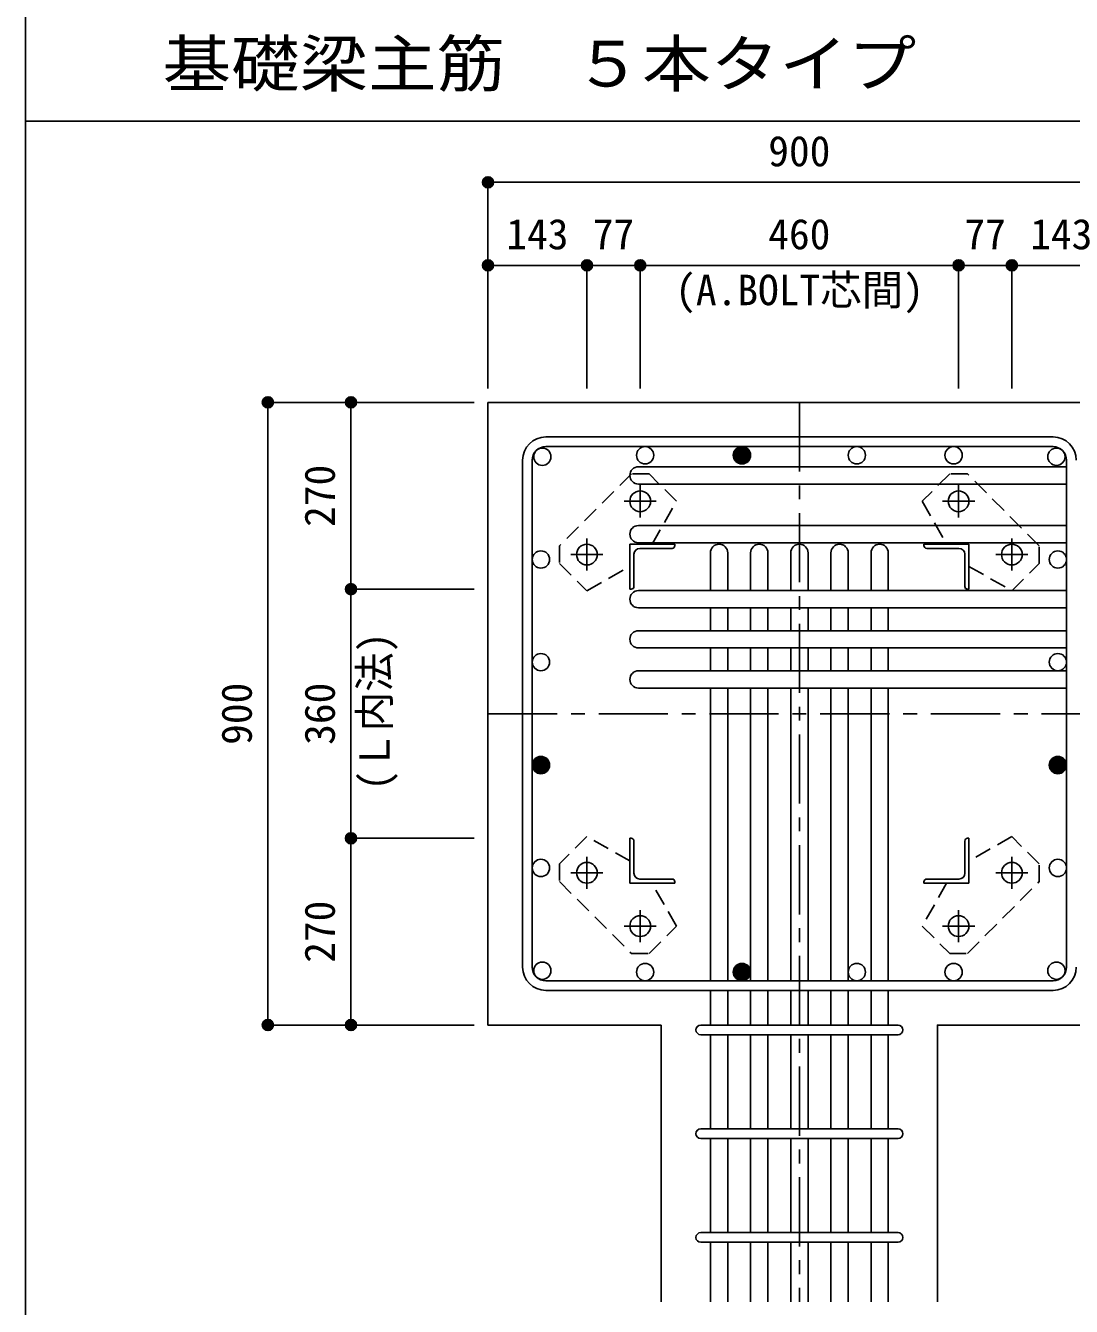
# Model space of a CAD drawing. Units: millimetres at full size, sheet at 1:20. Extents: x -3982 to 3969, y -2797 to 2801.
# Drawn here: x -3982 to -2471, y -1861 to -10 of the extents above; entities that cross this region are included whole.
import ezdxf
from ezdxf.enums import TextEntityAlignment as Align

# ---------------------------------------------------------------- set-up
doc = ezdxf.new("R2010")
doc.units = ezdxf.units.MM
doc.header["$LTSCALE"] = 20
doc.header["$PDMODE"] = 32
doc.header["$PDSIZE"] = 10
doc.linetypes.add('CHAIN1', pattern=[8, 5, -1, 1, -1])
doc.linetypes.add('DASHED1', pattern=[1.8, 1.2, -0.6])
for name, color, linetype in [('6-1_躯体線', 2, 'Continuous'), ('6-2_A.Bolt_', 4, 'Continuous'), ('6-3_柱型主筋', 4, 'Continuous'), ('6-4_フープ', 7, 'Continuous'), ('6-5_梁主筋', 7, 'Continuous'), ('6-6_S.T.P.', 7, 'Continuous'), ('6-7_文字', 7, 'Continuous'), ('6-9_プレート', 4, 'DASHED1'), ('6-D_寸法', 4, 'Continuous'), ('F-0_枠', 6, 'Continuous')]:
    doc.layers.add(name, color=color, linetype=linetype)
doc.styles.add('ＭＳ ゴシック', font='')
doc.styles.get('ＭＳ ゴシック').set_extended_font_data('MS Gothic')

msp = doc.modelspace()

# ---------------------------------------------------------------- linework, layer by layer
at = {"layer": '6-1_躯体線'}
for p, q in [((-2013.87, -554.67), (-3313.87, -554.67)), ((-3313.87, -554.67), (-3313.87, -1454.67)), ((-3313.87, -1454.67), (-3063.37, -1454.67)), ((-3063.37, -1854.67), (-3063.37, -1454.67))]:
    msp.add_line(p, q, dxfattribs=at)
msp.add_lwpolyline([(-2664.37, -1854.67), (-2664.37, -1454.67), (-2413.87, -1454.67)], dxfattribs=at)
at = {"layer": '6-2_A.Bolt_', "linetype": 'CHAIN1'}
for p, q in [((-3093.87, -720.87), (-3093.87, -674.37)), ((-2633.87, -674.37), (-2633.87, -720.87)), ((-3117.17, -697.67), (-3070.67, -697.67)), ((-2657.07, -697.67), (-2610.57, -697.67)), ((-3170.87, -797.87), (-3170.87, -751.37)), ((-2556.87, -751.37), (-2556.87, -797.87)), ((-3194.17, -774.67), (-3147.67, -774.67)), ((-2580.07, -774.67), (-2533.57, -774.67)), ((-3170.87, -1257.97), (-3170.87, -1211.47)), ((-2556.87, -1211.47), (-2556.87, -1257.97)), ((-3147.67, -1234.67), (-3194.17, -1234.67)), ((-2533.57, -1234.67), (-2580.07, -1234.67)), ((-3093.87, -1334.97), (-3093.87, -1288.47)), ((-2633.87, -1288.47), (-2633.87, -1334.97)), ((-3070.67, -1311.67), (-3117.17, -1311.67)), ((-2610.57, -1311.67), (-2657.07, -1311.67))]:
    msp.add_line(p, q, dxfattribs=at)
at = {"layer": '6-2_A.Bolt_'}
for p, q in [((-3108.87, -759.67), (-3043.87, -759.67)), ((-3108.87, -759.67), (-3108.87, -824.67)), ((-3102.87, -774.17), (-3102.87, -820.67)), ((-3094.37, -765.67), (-3047.87, -765.67)), ((-3043.87, -759.67), (-3043.87, -761.67)), ((-2618.87, -759.67), (-2683.87, -759.67)), ((-2683.87, -761.67), (-2683.87, -759.67)), ((-2633.37, -765.67), (-2679.87, -765.67)), ((-2624.87, -774.17), (-2624.87, -820.67)), ((-2618.87, -759.67), (-2618.87, -824.67)), ((-3106.87, -824.67), (-3108.87, -824.67)), ((-2618.87, -824.67), (-2620.87, -824.67)), ((-3108.87, -1184.67), (-3106.87, -1184.67)), ((-3108.87, -1249.67), (-3108.87, -1184.67)), ((-2620.87, -1184.67), (-2618.87, -1184.67)), ((-2618.87, -1249.67), (-2618.87, -1184.67)), ((-3102.87, -1235.17), (-3102.87, -1188.67)), ((-2624.87, -1235.17), (-2624.87, -1188.67)), ((-3108.87, -1249.67), (-3043.87, -1249.67)), ((-3094.37, -1243.67), (-3047.87, -1243.67)), ((-3043.87, -1247.67), (-3043.87, -1249.67)), ((-2683.87, -1249.67), (-2683.87, -1247.67)), ((-2618.87, -1249.67), (-2683.87, -1249.67)), ((-2633.37, -1243.67), (-2679.87, -1243.67))]:
    msp.add_line(p, q, dxfattribs=at)
at = {"layer": '6-2_A.Bolt_', "color": 3}
for centre in [(-3093.87, -697.67), (-2633.87, -697.67), (-3170.87, -774.67), (-2556.87, -774.67), (-3170.87, -1234.67), (-2556.87, -1234.67), (-3093.87, -1311.67), (-2633.87, -1311.67)]:
    msp.add_circle(centre, 15, dxfattribs=at)
at = {"layer": '6-2_A.Bolt_'}
for centre, radius, start, end in [((-3094.37, -774.17), 8.5, 90, 180), ((-3047.87, -761.67), 4, 270, 0), ((-2679.87, -761.67), 4, 180, 270), ((-2633.37, -774.17), 8.5, 0, 90), ((-3106.87, -820.67), 4, 270, 0), ((-2620.87, -820.67), 4, 180, 270), ((-3106.87, -1188.67), 4, 0, 90), ((-2620.87, -1188.67), 4, 90, 180), ((-3094.37, -1235.17), 8.5, 180, 270), ((-2633.37, -1235.17), 8.5, 270, 0), ((-3047.87, -1247.67), 4, 0, 90), ((-2679.87, -1247.67), 4, 90, 180)]:
    msp.add_arc(centre, radius, start, end, dxfattribs=at)
at = {"layer": '6-3_柱型主筋', "color": 3}
for centre in [(-3235.32, -633.22), (-3086.74, -631.17), (-2946.87, -631.17), (-2780.87, -631.17), (-2641, -631.17), (-2492.42, -633.22), (-3237.37, -781.8), (-2490.37, -781.8), (-3237.37, -930.17), (-2490.37, -930.17), (-3237.37, -1078.96), (-2490.37, -1078.96), (-3237.37, -1227.54), (-2490.37, -1227.54), (-3235.32, -1376.12), (-3086.74, -1378.17), (-2946.87, -1378.17), (-2780.87, -1378.17), (-2641, -1378.17), (-2492.42, -1376.12)]:
    msp.add_circle(centre, 12.5, dxfattribs=at)
at = {"layer": '6-3_柱型主筋'}
for centre, radius in [((-2946.87, -631.17), 12.5), ((-2946.87, -631.17), 11.25), ((-2946.87, -631.17), 10), ((-2946.87, -631.17), 8.75), ((-2946.87, -631.17), 7.5), ((-2946.87, -631.17), 6.25), ((-2946.87, -631.17), 5), ((-2946.87, -631.17), 3.75), ((-2946.87, -631.17), 2.5), ((-2946.87, -631.17), 1.25), ((-3237.37, -1078.96), 12.5), ((-3237.37, -1078.96), 11.25), ((-3237.37, -1078.96), 10), ((-3237.37, -1078.96), 8.75), ((-3237.37, -1078.96), 7.5), ((-3237.37, -1078.96), 6.25), ((-2490.37, -1078.96), 12.5), ((-2490.37, -1078.96), 11.25), ((-2490.37, -1078.96), 10), ((-2490.37, -1078.96), 8.75), ((-2490.37, -1078.96), 7.5), ((-2490.37, -1078.96), 6.25), ((-3237.37, -1078.96), 5), ((-3237.37, -1078.96), 3.75), ((-3237.37, -1078.96), 2.5), ((-3237.37, -1078.96), 1.25), ((-2490.37, -1078.96), 5), ((-2490.37, -1078.96), 3.75), ((-2490.37, -1078.96), 2.5), ((-2490.37, -1078.96), 1.25), ((-2946.87, -1378.17), 12.5), ((-2946.87, -1378.17), 11.25), ((-2946.87, -1378.17), 10), ((-2946.87, -1378.17), 8.75), ((-2946.87, -1378.17), 7.5), ((-2946.87, -1378.17), 6.25), ((-2946.87, -1378.17), 5), ((-2946.87, -1378.17), 3.75), ((-2946.87, -1378.17), 2.5), ((-2946.87, -1378.17), 1.25)]:
    msp.add_circle(centre, radius, dxfattribs=at)
at = {"layer": '6-4_フープ'}
for p, q in [((-3230.37, -604.67), (-2497.37, -604.67)), ((-3230.37, -618.67), (-2497.37, -618.67)), ((-3263.87, -1371.17), (-3263.87, -638.17)), ((-3249.87, -638.17), (-3249.87, -1371.17)), ((-2477.87, -1371.17), (-2477.87, -638.17)), ((-2497.37, -1390.67), (-3230.37, -1390.67)), ((-3230.37, -1404.67), (-2497.37, -1404.67))]:
    msp.add_line(p, q, dxfattribs=at)
for centre, radius, start, end in [((-3230.37, -638.17), 33.5, 90, 180), ((-2497.37, -638.17), 33.5, 0, 90), ((-3230.37, -638.17), 19.5, 90, 180), ((-2497.37, -638.17), 19.5, 0, 90), ((-3230.37, -1371.17), 33.5, 180, 270), ((-3230.37, -1371.17), 19.5, 180, 270), ((-2497.37, -1371.17), 33.5, 270, 0), ((-2497.37, -1371.17), 19.5, 270, 0)]:
    msp.add_arc(centre, radius, start, end, dxfattribs=at)
at = {"layer": '6-5_梁主筋'}
for p, q in [((-2477.87, -647.72), (-3096.37, -647.72)), ((-2477.87, -672.72), (-3096.37, -672.72)), ((-2477.87, -732.67), (-3096.37, -732.67)), ((-2477.87, -757.67), (-3096.37, -757.67)), ((-2992.37, -826.67), (-2992.37, -772.17)), ((-2967.37, -826.67), (-2967.37, -772.17)), ((-2934.37, -826.67), (-2934.37, -772.17)), ((-2909.37, -826.67), (-2909.37, -772.17)), ((-2876.37, -826.67), (-2876.37, -772.17)), ((-2851.37, -826.67), (-2851.37, -772.17)), ((-2818.37, -826.67), (-2818.37, -772.17)), ((-2793.37, -826.67), (-2793.37, -772.17)), ((-2760.37, -826.67), (-2760.37, -772.17)), ((-2735.37, -826.67), (-2735.37, -772.17)), ((-2477.87, -826.67), (-3096.37, -826.67)), ((-2477.87, -851.67), (-3096.37, -851.67)), ((-2992.37, -884.67), (-2992.37, -851.67)), ((-2967.37, -884.67), (-2967.37, -851.67)), ((-2934.37, -884.67), (-2934.37, -851.67)), ((-2909.37, -884.67), (-2909.37, -851.67)), ((-2876.37, -884.67), (-2876.37, -851.67)), ((-2851.37, -884.67), (-2851.37, -851.67)), ((-2818.37, -884.67), (-2818.37, -851.67)), ((-2793.37, -884.67), (-2793.37, -851.67)), ((-2760.37, -884.67), (-2760.37, -851.67)), ((-2735.37, -884.67), (-2735.37, -851.67)), ((-2477.87, -884.67), (-3096.37, -884.67)), ((-2477.87, -909.67), (-3096.37, -909.67)), ((-2992.37, -942.67), (-2992.37, -909.67)), ((-2967.37, -942.67), (-2967.37, -909.67)), ((-2934.37, -942.67), (-2934.37, -909.67)), ((-2909.37, -942.67), (-2909.37, -909.67)), ((-2876.37, -942.67), (-2876.37, -909.67)), ((-2851.37, -942.67), (-2851.37, -909.67)), ((-2818.37, -942.67), (-2818.37, -909.67)), ((-2793.37, -942.67), (-2793.37, -909.67)), ((-2760.37, -942.67), (-2760.37, -909.67)), ((-2735.37, -942.67), (-2735.37, -909.67)), ((-2477.87, -942.67), (-3096.37, -942.67)), ((-2477.87, -967.67), (-3096.37, -967.67)), ((-2992.37, -1390.67), (-2992.37, -967.67)), ((-2967.37, -1390.67), (-2967.37, -967.67)), ((-2934.37, -1390.67), (-2934.37, -967.67)), ((-2909.37, -1390.67), (-2909.37, -967.67)), ((-2876.37, -1390.67), (-2876.37, -967.67)), ((-2851.37, -1390.67), (-2851.37, -967.67)), ((-2818.37, -1390.67), (-2818.37, -967.67)), ((-2793.37, -1390.67), (-2793.37, -967.67)), ((-2760.37, -1390.67), (-2760.37, -967.67)), ((-2735.37, -1390.67), (-2735.37, -967.67)), ((-2992.37, -1454.67), (-2992.37, -1404.67)), ((-2967.37, -1454.67), (-2967.37, -1404.67)), ((-2934.37, -1454.67), (-2934.37, -1404.67)), ((-2909.37, -1454.67), (-2909.37, -1404.67)), ((-2876.37, -1454.67), (-2876.37, -1404.67)), ((-2851.37, -1454.67), (-2851.37, -1404.67)), ((-2818.37, -1454.67), (-2818.37, -1404.67)), ((-2793.37, -1454.67), (-2793.37, -1404.67)), ((-2760.37, -1454.67), (-2760.37, -1404.67)), ((-2735.37, -1454.67), (-2735.37, -1404.67)), ((-2992.37, -1604.67), (-2992.37, -1468.67)), ((-2967.37, -1604.67), (-2967.37, -1468.67)), ((-2934.37, -1604.67), (-2934.37, -1468.67)), ((-2909.37, -1604.67), (-2909.37, -1468.67)), ((-2876.37, -1604.67), (-2876.37, -1468.67)), ((-2851.37, -1604.67), (-2851.37, -1468.67)), ((-2818.37, -1604.67), (-2818.37, -1468.67)), ((-2793.37, -1604.67), (-2793.37, -1468.67)), ((-2760.37, -1604.67), (-2760.37, -1468.67)), ((-2735.37, -1604.67), (-2735.37, -1468.67)), ((-2992.37, -1754.67), (-2992.37, -1618.67)), ((-2967.37, -1754.67), (-2967.37, -1618.67)), ((-2934.37, -1754.67), (-2934.37, -1618.67)), ((-2909.37, -1754.67), (-2909.37, -1618.67)), ((-2876.37, -1754.67), (-2876.37, -1618.67)), ((-2851.37, -1754.67), (-2851.37, -1618.67)), ((-2818.37, -1754.67), (-2818.37, -1618.67)), ((-2793.37, -1754.67), (-2793.37, -1618.67)), ((-2760.37, -1754.67), (-2760.37, -1618.67)), ((-2735.37, -1754.67), (-2735.37, -1618.67)), ((-2992.37, -1854.67), (-2992.37, -1768.67)), ((-2967.37, -1854.67), (-2967.37, -1768.67)), ((-2934.37, -1854.67), (-2934.37, -1768.67)), ((-2909.37, -1854.67), (-2909.37, -1768.67)), ((-2876.37, -1854.67), (-2876.37, -1768.67)), ((-2851.37, -1854.67), (-2851.37, -1768.67)), ((-2818.37, -1854.67), (-2818.37, -1768.67)), ((-2793.37, -1854.67), (-2793.37, -1768.67)), ((-2760.37, -1854.67), (-2760.37, -1768.67)), ((-2735.37, -1854.67), (-2735.37, -1768.67))]:
    msp.add_line(p, q, dxfattribs=at)
for centre, start, end in [((-3096.37, -660.22), 90, 270), ((-3096.37, -745.17), 90, 270), ((-2979.87, -772.17), 0, 180), ((-2921.87, -772.17), 0, 180), ((-2863.87, -772.17), 0, 180), ((-2805.87, -772.17), 0, 180), ((-2747.87, -772.17), 0, 180), ((-3096.37, -839.17), 90, 270), ((-3096.37, -897.17), 90, 270), ((-3096.37, -955.17), 90, 270)]:
    msp.add_arc(centre, 12.5, start, end, dxfattribs=at)
at = {"layer": '6-6_S.T.P.'}
for p, q in [((-3006.37, -1454.67), (-2721.37, -1454.67)), ((-3006.37, -1468.67), (-2721.37, -1468.67)), ((-3006.37, -1604.67), (-2721.37, -1604.67)), ((-3006.37, -1618.67), (-2721.37, -1618.67)), ((-3006.37, -1754.67), (-2721.37, -1754.67)), ((-3006.37, -1768.67), (-2721.37, -1768.67))]:
    msp.add_line(p, q, dxfattribs=at)
for centre, start, end in [((-3006.37, -1461.67), 90, 270), ((-3006.37, -1461.67), 90, 270), ((-3006.37, -1461.67), 90, 270), ((-3006.37, -1461.67), 90, 270), ((-2721.37, -1461.67), 270, 90), ((-2721.37, -1461.67), 270, 90), ((-2721.37, -1461.67), 270, 90), ((-2721.37, -1461.67), 270, 90), ((-3006.37, -1611.67), 90, 270), ((-2721.37, -1611.67), 270, 90), ((-3006.37, -1761.67), 90, 270), ((-2721.37, -1761.67), 270, 90)]:
    msp.add_arc(centre, 7, start, end, dxfattribs=at)
at = {"layer": '6-9_プレート'}
for p, q in [((-3106.57, -658.07), (-3210.47, -761.97)), ((-3081.07, -658.07), (-3106.57, -658.07)), ((-3041.47, -697.67), (-3081.07, -658.07)), ((-2646.67, -658.07), (-2686.27, -697.67)), ((-2621.17, -658.07), (-2646.67, -658.07)), ((-2517.27, -761.97), (-2621.17, -658.07)), ((-3076.67, -759.67), (-3041.47, -697.67)), ((-2686.27, -697.67), (-2651.07, -759.67)), ((-3210.47, -761.97), (-3210.47, -787.47)), ((-2517.27, -787.47), (-2517.27, -761.97)), ((-3210.47, -787.47), (-3170.87, -827.07)), ((-3170.87, -827.07), (-3108.87, -791.87)), ((-2618.87, -791.87), (-2556.87, -827.07)), ((-2556.87, -827.07), (-2517.27, -787.47)), ((-3170.87, -1182.27), (-3210.47, -1221.87)), ((-3108.87, -1217.47), (-3170.87, -1182.27)), ((-2556.87, -1182.27), (-2618.87, -1217.47)), ((-2517.27, -1221.87), (-2556.87, -1182.27)), ((-3210.47, -1221.87), (-3210.47, -1247.37)), ((-2517.27, -1247.37), (-2517.27, -1221.87)), ((-3210.47, -1247.37), (-3106.57, -1351.27)), ((-3041.47, -1311.67), (-3076.67, -1249.67)), ((-2651.07, -1249.67), (-2686.27, -1311.67)), ((-2621.17, -1351.27), (-2517.27, -1247.37)), ((-3081.07, -1351.27), (-3041.47, -1311.67)), ((-2686.27, -1311.67), (-2646.67, -1351.27)), ((-3106.57, -1351.27), (-3081.07, -1351.27)), ((-2646.67, -1351.27), (-2621.17, -1351.27))]:
    msp.add_line(p, q, dxfattribs=at)
at = {"layer": '6-D_寸法'}
for p, q in [((-3313.87, -236.65), (-3313.87, -356.65)), ((-3313.87, -236.65), (-3313.87, -356.65)), ((-3313.87, -236.65), (-2413.87, -236.65)), ((-3170.87, -356.65), (-3313.87, -356.65)), ((-3313.87, -356.65), (-3313.87, -534.67)), ((-3313.87, -356.65), (-3313.87, -534.67)), ((-3093.87, -356.65), (-3170.87, -356.65)), ((-3170.87, -356.65), (-3170.87, -534.67)), ((-2633.87, -356.65), (-3093.87, -356.65)), ((-3093.87, -356.65), (-3093.87, -534.67)), ((-2556.87, -356.65), (-2633.87, -356.65)), ((-2633.87, -356.65), (-2633.87, -534.67)), ((-2413.87, -356.65), (-2556.87, -356.65)), ((-2556.87, -356.65), (-2556.87, -534.67)), ((-3631.89, -554.67), (-3511.89, -554.67)), ((-3631.89, -554.67), (-3631.89, -1454.67)), ((-3511.89, -824.67), (-3511.89, -554.67)), ((-3511.89, -554.67), (-3333.87, -554.67)), ((-3511.89, -554.67), (-3333.87, -554.67)), ((-3511.89, -1184.67), (-3511.89, -824.67)), ((-3511.89, -824.67), (-3333.87, -824.67)), ((-3511.89, -1454.67), (-3511.89, -1184.67)), ((-3511.89, -1184.67), (-3333.87, -1184.67)), ((-3631.89, -1454.67), (-3511.89, -1454.67)), ((-3631.89, -1454.67), (-3511.89, -1454.67)), ((-3511.89, -1454.67), (-3333.87, -1454.67)), ((-3511.89, -1454.67), (-3333.87, -1454.67))]:
    msp.add_line(p, q, dxfattribs=at)
at = {"layer": '6-D_寸法', "linetype": 'CHAIN1'}
for p, q in [((-2863.87, -554.67), (-2863.87, -1854.67)), ((-3313.87, -1004.67), (-2413.87, -1004.67))]:
    msp.add_line(p, q, dxfattribs=at)
at = {"layer": '6-D_寸法'}
msp.add_lwpolyline([(-3631.89, -1454.67), (-3511.89, -1454.67), (-3333.87, -1454.67)], dxfattribs=at)
for centre, radius in [((-3313.87, -236.65), 8), ((-3313.87, -236.65), 7.2), ((-3313.87, -236.65), 6.4), ((-3313.87, -236.65), 5.6), ((-3313.87, -236.65), 4.8), ((-3313.87, -236.65), 4), ((-3313.87, -236.65), 3.2), ((-3313.87, -236.65), 2.4), ((-3313.87, -236.65), 1.6), ((-3313.87, -236.65), 0.8), ((-3313.87, -356.65), 8), ((-3313.87, -356.65), 7.2), ((-3313.87, -356.65), 6.4), ((-3313.87, -356.65), 5.6), ((-3170.87, -356.65), 8), ((-3170.87, -356.65), 7.2), ((-3170.87, -356.65), 6.4), ((-3170.87, -356.65), 5.6), ((-3093.87, -356.65), 8), ((-3093.87, -356.65), 7.2), ((-3093.87, -356.65), 6.4), ((-3093.87, -356.65), 5.6), ((-2633.87, -356.65), 8), ((-2633.87, -356.65), 7.2), ((-2633.87, -356.65), 6.4), ((-2633.87, -356.65), 5.6), ((-2556.87, -356.65), 8), ((-2556.87, -356.65), 7.2), ((-2556.87, -356.65), 6.4), ((-2556.87, -356.65), 5.6), ((-3313.87, -356.65), 4.8), ((-3313.87, -356.65), 4), ((-3313.87, -356.65), 3.2), ((-3313.87, -356.65), 2.4), ((-3313.87, -356.65), 1.6), ((-3313.87, -356.65), 0.8), ((-3170.87, -356.65), 4.8), ((-3170.87, -356.65), 4), ((-3170.87, -356.65), 3.2), ((-3170.87, -356.65), 2.4), ((-3170.87, -356.65), 1.6), ((-3170.87, -356.65), 0.8), ((-3093.87, -356.65), 4.8), ((-3093.87, -356.65), 4), ((-3093.87, -356.65), 3.2), ((-3093.87, -356.65), 2.4), ((-3093.87, -356.65), 1.6), ((-3093.87, -356.65), 0.8), ((-2633.87, -356.65), 4.8), ((-2633.87, -356.65), 4), ((-2633.87, -356.65), 3.2), ((-2633.87, -356.65), 2.4), ((-2633.87, -356.65), 1.6), ((-2633.87, -356.65), 0.8), ((-2556.87, -356.65), 4.8), ((-2556.87, -356.65), 4), ((-2556.87, -356.65), 3.2), ((-2556.87, -356.65), 2.4), ((-2556.87, -356.65), 1.6), ((-2556.87, -356.65), 0.8), ((-3631.89, -554.67), 8), ((-3631.89, -554.67), 7.2), ((-3631.89, -554.67), 6.4), ((-3631.89, -554.67), 5.6), ((-3631.89, -554.67), 4.8), ((-3631.89, -554.67), 4), ((-3631.89, -554.67), 3.2), ((-3631.89, -554.67), 2.4), ((-3631.89, -554.67), 1.6), ((-3631.89, -554.67), 0.8), ((-3511.89, -554.67), 8), ((-3511.89, -554.67), 7.2), ((-3511.89, -554.67), 6.4), ((-3511.89, -554.67), 5.6), ((-3511.89, -554.67), 4.8), ((-3511.89, -554.67), 4), ((-3511.89, -554.67), 3.2), ((-3511.89, -554.67), 2.4), ((-3511.89, -554.67), 1.6), ((-3511.89, -554.67), 0.8), ((-3511.89, -824.67), 8), ((-3511.89, -824.67), 7.2), ((-3511.89, -824.67), 6.4), ((-3511.89, -824.67), 5.6), ((-3511.89, -824.67), 4.8), ((-3511.89, -824.67), 4), ((-3511.89, -824.67), 3.2), ((-3511.89, -824.67), 2.4), ((-3511.89, -824.67), 1.6), ((-3511.89, -824.67), 0.8), ((-3511.89, -1184.67), 8), ((-3511.89, -1184.67), 7.2), ((-3511.89, -1184.67), 6.4), ((-3511.89, -1184.67), 5.6), ((-3511.89, -1184.67), 4.8), ((-3511.89, -1184.67), 4), ((-3511.89, -1184.67), 3.2), ((-3511.89, -1184.67), 2.4), ((-3511.89, -1184.67), 1.6), ((-3511.89, -1184.67), 0.8), ((-3631.89, -1454.67), 8), ((-3631.89, -1454.67), 7.2), ((-3631.89, -1454.67), 6.4), ((-3631.89, -1454.67), 5.6), ((-3631.89, -1454.67), 4.8), ((-3631.89, -1454.67), 4), ((-3631.89, -1454.67), 3.2), ((-3631.89, -1454.67), 2.4), ((-3631.89, -1454.67), 1.6), ((-3631.89, -1454.67), 0.8), ((-3511.89, -1454.67), 8), ((-3511.89, -1454.67), 7.2), ((-3511.89, -1454.67), 6.4), ((-3511.89, -1454.67), 5.6), ((-3511.89, -1454.67), 4.8), ((-3511.89, -1454.67), 4), ((-3511.89, -1454.67), 3.2), ((-3511.89, -1454.67), 2.4), ((-3511.89, -1454.67), 1.6), ((-3511.89, -1454.67), 0.8)]:
    msp.add_circle(centre, radius, dxfattribs=at)
at = {"layer": '6-D_寸法', "color": 7}
for p in [(-3313.87, -236.65), (-3313.87, -356.65), (-3170.87, -356.65), (-3093.87, -356.65), (-2633.87, -356.65), (-2556.87, -356.65), (-3631.89, -554.67), (-3511.89, -554.67), (-3511.89, -824.67), (-3511.89, -1184.67), (-3631.89, -1454.67), (-3511.89, -1454.67)]:
    msp.add_point(p, dxfattribs=at)
at = {"layer": 'F-0_枠'}
msp.add_line((-3981.92, 2800.77), (-3981.92, -2796.83), dxfattribs=at)
at = {"layer": 'F-0_枠', "color": 2}
msp.add_line((-3981.92, -148.03), (2482.4, -148.03), dxfattribs=at)

# ---------------------------------------------------------------- texts
at = {"layer": '6-7_文字', "color": 2, "style": 'ＭＳ ゴシック', "width": 1.1}
msp.add_text('\u3000\u3000基礎梁主筋\u3000５本タイプ', height=65.98, dxfattribs=at).set_placement((-3981.92, -118.03), align=Align.BOTTOM_LEFT)
at = {"layer": '6-7_文字', "color": 4, "style": 'ＭＳ ゴシック'}
msp.add_text('(A.BOLT芯間)', height=43.99, dxfattribs=at).set_placement((-3043.34, -427.42), align=Align.BOTTOM_LEFT)
at = {"layer": '6-7_文字', "color": 4, "style": 'ＭＳ ゴシック', "width": 0.95}
msp.add_text('(Ｌ内法)', height=43.99, rotation=90, dxfattribs=at).set_placement((-3442.65, -1115.45), align=Align.BOTTOM_LEFT)
at = {"layer": '6-D_寸法', "style": 'ＭＳ ゴシック'}
for s, p in [('900', (-2908.87, -226.65)), ('143', (-3287.37, -346.65)), ('77', (-3162.37, -346.65)), ('460', (-2908.87, -346.65)), ('77', (-2625.37, -346.65)), ('143', (-2530.37, -346.65))]:
    msp.add_text(s, height=43.99, dxfattribs=at).set_placement(p, align=Align.BOTTOM_LEFT)
for s, p in [('270', (-3521.89, -734.67)), ('900', (-3641.89, -1049.67)), ('360', (-3521.89, -1049.67)), ('270', (-3521.89, -1364.67))]:
    msp.add_text(s, height=43.99, rotation=90, dxfattribs=at).set_placement(p, align=Align.BOTTOM_LEFT)

doc.saveas('drawing.dxf')
